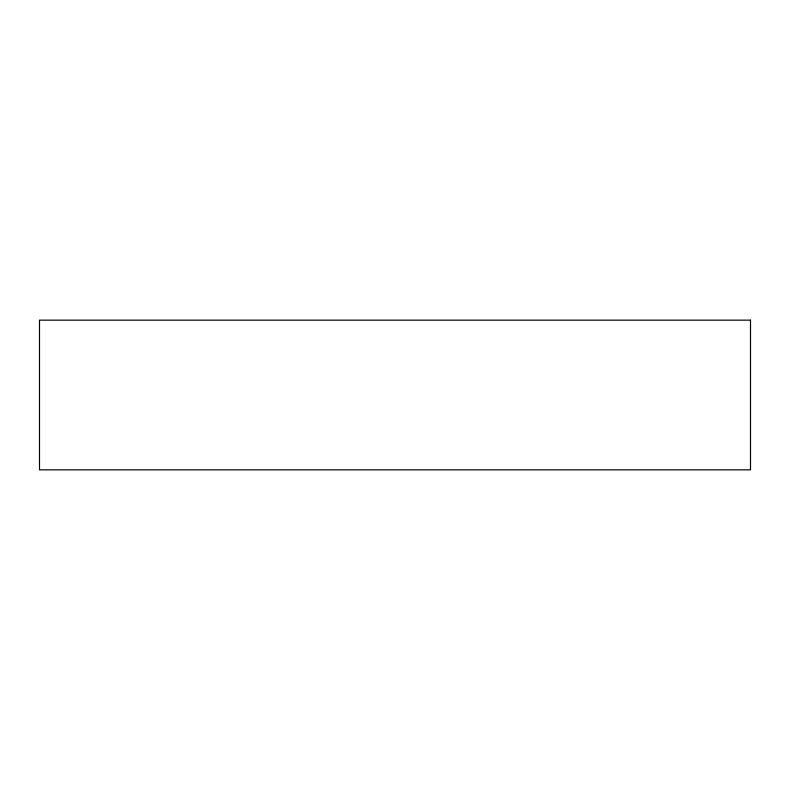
<?xml version="1.0" encoding="UTF-8"?>
<svg xmlns="http://www.w3.org/2000/svg" width="790" height="790" viewBox="0 0 790 790"><rect width="100%" height="100%" fill="white"/><g stroke="black" fill="none" stroke-linecap="round" stroke-linejoin="round"><path stroke-width="1.19" d="M750.5 320.157L39.5 320.157L39.5 469.843L750.5 469.843L750.5 320.157"/></g></svg>
